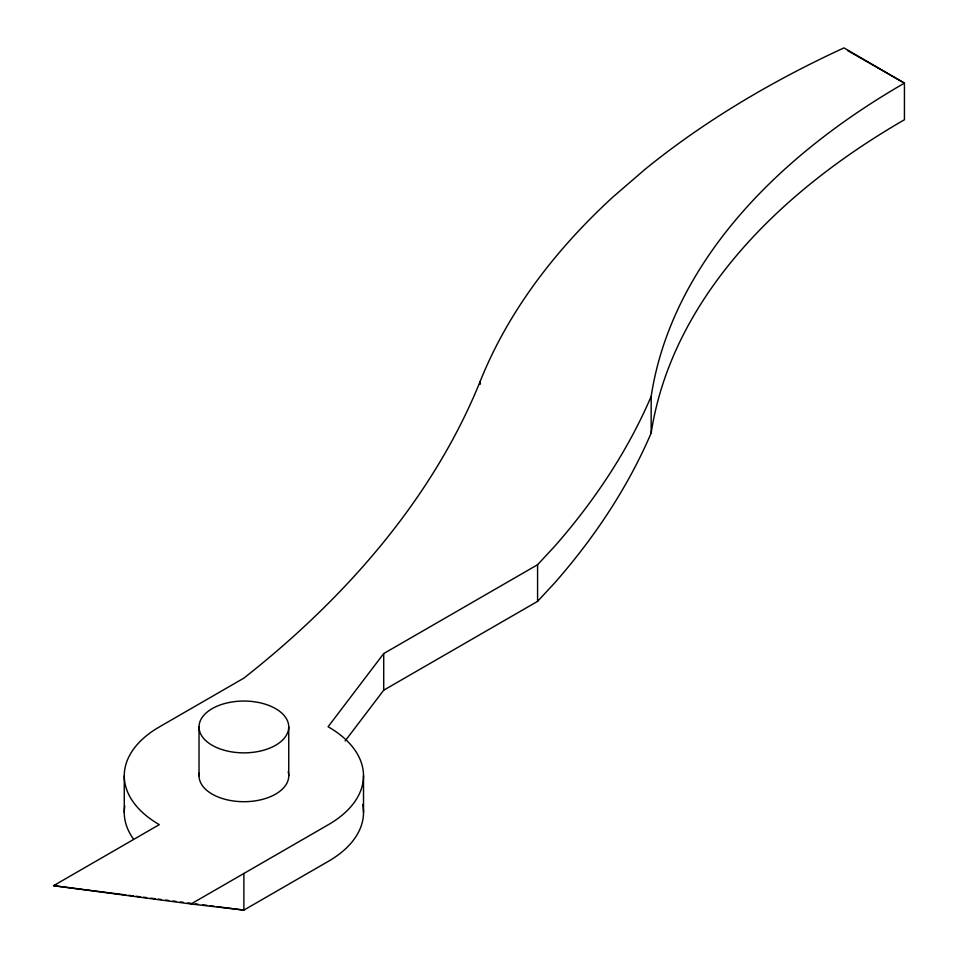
<?xml version="1.0" encoding="UTF-8"?>
<svg xmlns="http://www.w3.org/2000/svg" width="958" height="958" viewBox="0 0 958 958"><rect width="100%" height="100%" fill="white"/><g stroke="black" fill="none" stroke-linecap="round" stroke-linejoin="round"><path stroke-width="1.44" d="M847.674 50.594L904.436 83.118A875.432 505.429 0 0 0 651.165 396.408A1225.533 707.555 0 0 1 554.85 546.096L537.582 564.729L383.715 653.56L328.103 726.751A119.63 69.072 0 0 1 328.474 824.634L191.013 903.993L53.564 885.683L159.291 824.634A119.63 69.072 0 0 1 159.291 726.966L243.883 678.12A1412.679 815.605 0 0 0 480.186 381.38A1035.826 598.031 0 0 1 613.12 196.845L645.369 169.039A1035.826 598.031 0 0 1 843.95 47.9L904.436 83.118L904.436 119.75A875.432 505.429 0 0 0 651.165 433.04A1225.533 707.555 0 0 1 554.85 582.727L537.582 601.361L383.715 690.191L345.143 740.953M56.462 885.012L53.564 885.683L125.857 894.952M191.013 903.993L243.883 910.1L328.474 861.266A119.63 69.072 0 0 0 362.723 804.516M128.803 895.335L133.234 895.898M136.18 896.281L140.61 896.844M143.556 897.227L146.514 897.61M150.933 898.173L155.364 898.748M158.309 899.119L161.267 899.502M165.686 900.065L168.644 900.448M173.063 901.011L176.021 901.394M180.439 901.957L183.397 902.34M187.816 902.903L190.774 903.286M195.192 903.849L198.15 904.232M202.581 904.795L207 905.37M209.958 905.741L214.376 906.316M217.334 906.687L243.883 910.1L243.883 873.468M651.165 396.408L651.165 433.04M537.582 564.729L537.582 601.361M480.186 381.38L480.186 384.314M383.715 653.56L383.715 690.191M363.513 775.645L363.513 812.276M288.741 726.966A44.858 25.902 0 0 1 221.454 749.395A44.858 25.902 0 0 1 221.454 704.525A44.858 25.902 0 0 1 288.741 726.966L288.741 775.8M199.024 726.966L199.024 775.8M124.265 775.8L124.265 812.432M133.366 838.861A119.63 69.072 0 0 1 124.779 805.977M288.19 771.741A44.858 25.902 0 0 1 245.068 801.69A44.858 25.902 0 0 1 199.276 773.094"/></g></svg>
